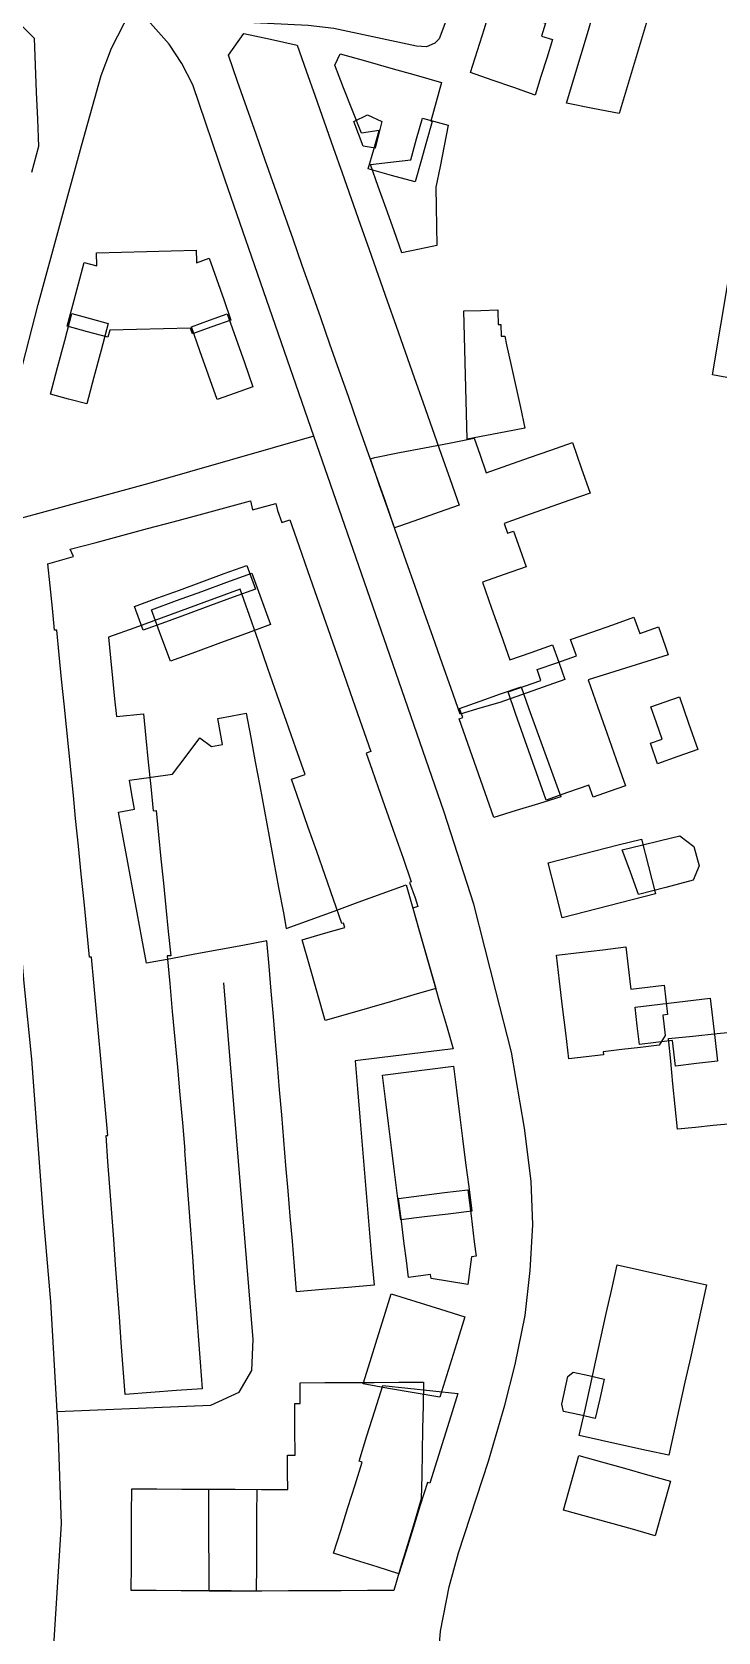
# Model space of a CAD drawing. Header units: metres. Extents: x 2534007 to 2539113, y 1151834 to 1154458.
# Drawn here: x 2538502.9 to 2538624, y 1152688.6 to 1152970.9 of the extents above; entities that cross this region are included whole.
import ezdxf

# ---------------------------------------------------------------- set-up
doc = ezdxf.new("R2010")
doc.units = ezdxf.units.M
doc.layers.add('Buildings', color=7, linetype='Continuous')
doc.layers.add('Roads', color=7, linetype='Continuous')

msp = doc.modelspace()

# ---------------------------------------------------------------- linework, layer by layer
at = {"layer": 'Buildings'}
for points in [[(2538612.776, 1152977.095), (2538611.542, 1152972.987), (2538610.307, 1152968.879), (2538609.073, 1152964.771), (2538607.838, 1152960.663), (2538606.604, 1152956.555), (2538601.939, 1152957.453), (2538597.274, 1152958.35), (2538598.564, 1152962.643), (2538599.854, 1152966.936), (2538601.143, 1152971.23), (2538602.433, 1152975.523), (2538603.723, 1152979.816), (2538608.25, 1152978.456), (2538612.776, 1152977.095)], [(2538594.806, 1152969.608), (2538593.789, 1152966.334), (2538592.772, 1152963.059), (2538591.755, 1152959.785), (2538587.954, 1152961.108), (2538584.154, 1152962.432), (2538580.353, 1152963.755), (2538581.566, 1152967.661), (2538582.78, 1152971.567), (2538583.993, 1152975.473), (2538587.181, 1152974.482), (2538590.368, 1152973.492), (2538593.556, 1152972.501), (2538592.846, 1152970.216), (2538594.806, 1152969.608)], [(2538567.798, 1152883.716), (2538566.913, 1152883.408), (2538565.282, 1152888.042), (2538563.651, 1152892.675), (2538562.02, 1152897.309), (2538560.389, 1152901.942), (2538558.758, 1152906.576), (2538557.127, 1152911.209), (2538555.496, 1152915.843), (2538553.865, 1152920.476), (2538552.235, 1152925.11), (2538550.604, 1152929.743), (2538548.973, 1152934.377), (2538547.342, 1152939.01), (2538545.711, 1152943.644), (2538544.08, 1152948.277), (2538542.449, 1152952.911), (2538540.818, 1152957.544), (2538539.187, 1152962.178), (2538537.556, 1152966.811), (2538540.303, 1152970.67), (2538545.009, 1152969.635), (2538549.716, 1152968.599), (2538551.304, 1152964.089), (2538552.891, 1152959.579), (2538554.479, 1152955.068), (2538556.066, 1152950.558), (2538557.654, 1152946.048), (2538559.242, 1152941.538), (2538560.829, 1152937.027), (2538562.417, 1152932.517), (2538564.005, 1152928.007), (2538565.592, 1152923.497), (2538567.18, 1152918.987), (2538568.767, 1152914.476), (2538570.355, 1152909.966), (2538571.943, 1152905.456), (2538573.53, 1152900.946), (2538575.118, 1152896.435), (2538576.705, 1152891.925), (2538578.293, 1152887.415), (2538574.795, 1152886.182), (2538571.296, 1152884.949), (2538567.798, 1152883.716)], [(2538573.533, 1152955.13), (2538572.53, 1152951.573), (2538571.526, 1152948.015), (2538570.523, 1152944.458), (2538566.399, 1152945.622), (2538562.276, 1152946.785), (2538563.23, 1152950.165), (2538564.184, 1152953.544), (2538561.094, 1152953.084), (2538559.507, 1152957.071), (2538557.92, 1152961.058), (2538556.333, 1152965.045), (2538557.286, 1152967.096), (2538561.769, 1152965.831), (2538566.252, 1152964.566), (2538570.736, 1152963.3), (2538575.219, 1152962.035), (2538574.255, 1152958.617), (2538573.29, 1152955.199), (2538573.533, 1152955.13)], [(2538564.679, 1152955.105), (2538563.479, 1152950.401), (2538561.355, 1152950.779), (2538559.719, 1152955.134), (2538562.145, 1152956.325), (2538564.679, 1152955.105)], [(2538574.39, 1152933.26), (2538571.295, 1152932.606), (2538568.2, 1152931.951), (2538566.813, 1152935.852), (2538565.427, 1152939.753), (2538564.04, 1152943.654), (2538562.653, 1152947.555), (2538566.208, 1152947.96), (2538569.764, 1152948.365), (2538570.806, 1152952.055), (2538571.848, 1152955.745), (2538576.393, 1152954.461), (2538575.666, 1152950.813), (2538574.94, 1152947.166), (2538574.213, 1152943.518), (2538574.272, 1152940.099), (2538574.331, 1152936.679), (2538574.39, 1152933.26)], [(2538531.92, 1152930.476), (2538531.919, 1152930.216), (2538534.149, 1152931.004), (2538535.437, 1152927.358), (2538536.725, 1152923.711), (2538538.013, 1152920.065), (2538534.609, 1152918.864), (2538531.205, 1152917.663), (2538530.849, 1152918.669), (2538526.098, 1152918.553), (2538521.346, 1152918.436), (2538516.595, 1152918.32), (2538516.259, 1152917.063), (2538512.663, 1152918.023), (2538509.066, 1152918.983), (2538510.069, 1152922.738), (2538511.071, 1152926.494), (2538512.074, 1152930.249), (2538514.329, 1152929.648), (2538514.273, 1152931.975), (2538518.671, 1152932.083), (2538523.069, 1152932.19), (2538527.467, 1152932.298), (2538531.865, 1152932.405), (2538531.92, 1152930.476)], [(2538585.18, 1152921.668), (2538585.239, 1152919.275), (2538585.68, 1152919.286), (2538585.73, 1152917.228), (2538586.408, 1152917.244), (2538586.671, 1152915.729), (2538587.491, 1152912.045), (2538588.31, 1152908.361), (2538589.13, 1152904.677), (2538589.949, 1152900.993), (2538586.539, 1152900.359), (2538583.13, 1152899.725), (2538579.72, 1152899.091), (2538579.611, 1152903.617), (2538579.501, 1152908.144), (2538579.392, 1152912.67), (2538579.282, 1152917.197), (2538579.173, 1152921.723), (2538582.174, 1152921.796), (2538585.175, 1152921.869), (2538585.18, 1152921.668)], [(2538516.331, 1152919.508), (2538515.066, 1152914.767), (2538513.8, 1152910.025), (2538512.535, 1152905.284), (2538509.33, 1152906.139), (2538506.125, 1152906.994), (2538507.39, 1152911.735), (2538508.655, 1152916.477), (2538509.92, 1152921.218), (2538513.126, 1152920.363), (2538516.331, 1152919.508)], [(2538541.896, 1152908.32), (2538538.728, 1152907.201), (2538535.56, 1152906.081), (2538534.048, 1152910.361), (2538532.537, 1152914.641), (2538531.025, 1152918.921), (2538534.193, 1152920.04), (2538537.361, 1152921.159), (2538538.873, 1152916.879), (2538540.384, 1152912.6), (2538541.896, 1152908.32)], [(2538583.061, 1152893.301), (2538583.114, 1152893.134), (2538586.917, 1152894.473), (2538590.72, 1152895.811), (2538594.523, 1152897.15), (2538598.326, 1152898.489), (2538599.897, 1152894.027), (2538601.468, 1152889.565), (2538597.665, 1152888.226), (2538593.862, 1152886.888), (2538590.058, 1152885.549), (2538586.255, 1152884.21), (2538586.871, 1152882.46), (2538587.949, 1152882.839), (2538589.054, 1152879.7), (2538590.159, 1152876.56), (2538586.295, 1152875.2), (2538582.43, 1152873.84), (2538584.043, 1152869.258), (2538585.655, 1152864.677), (2538587.268, 1152860.095), (2538591.052, 1152861.428), (2538594.836, 1152862.76), (2538595.915, 1152859.696), (2538596.993, 1152856.631), (2538593.167, 1152855.284), (2538589.342, 1152853.938), (2538585.516, 1152852.591), (2538581.998, 1152851.568), (2538578.481, 1152850.544), (2538576.896, 1152855.047), (2538575.311, 1152859.55), (2538573.726, 1152864.053), (2538572.141, 1152868.556), (2538570.556, 1152873.059), (2538568.971, 1152877.561), (2538567.386, 1152882.064), (2538565.801, 1152886.567), (2538564.216, 1152891.07), (2538562.631, 1152895.573), (2538563.42, 1152895.85), (2538567.808, 1152896.692), (2538572.197, 1152897.533), (2538576.585, 1152898.375), (2538580.973, 1152899.216), (2538582.017, 1152896.259), (2538583.061, 1152893.301)], [(2538541.468, 1152888.161), (2538541.817, 1152886.615), (2538545.923, 1152887.715), (2538546.256, 1152886.471), (2538547.005, 1152884.333), (2538548.394, 1152884.82), (2538549.985, 1152880.279), (2538551.576, 1152875.737), (2538553.166, 1152871.196), (2538554.757, 1152866.655), (2538556.348, 1152862.113), (2538557.939, 1152857.572), (2538559.529, 1152853.031), (2538561.12, 1152848.489), (2538562.711, 1152843.948), (2538561.901, 1152843.67), (2538562.965, 1152840.635), (2538564.028, 1152837.6), (2538565.488, 1152833.433), (2538566.948, 1152829.266), (2538568.408, 1152825.098), (2538569.868, 1152820.931), (2538569.569, 1152820.828), (2538570.523, 1152818.106), (2538571.045, 1152816.615), (2538570.121, 1152816.291), (2538571.479, 1152811.559), (2538572.837, 1152806.826), (2538574.195, 1152802.094), (2538570.292, 1152800.974), (2538566.389, 1152799.854), (2538562.485, 1152798.734), (2538558.582, 1152797.614), (2538554.679, 1152796.494), (2538553.317, 1152801.24), (2538551.956, 1152805.987), (2538550.594, 1152810.733), (2538554.364, 1152811.815), (2538558.133, 1152812.896), (2538557.862, 1152813.671), (2538557.624, 1152813.588), (2538556.138, 1152817.831), (2538554.651, 1152822.075), (2538553.165, 1152826.318), (2538551.678, 1152830.561), (2538550.192, 1152834.805), (2538548.705, 1152839.048), (2538551.103, 1152839.888), (2538549.465, 1152844.563), (2538547.827, 1152849.238), (2538546.189, 1152853.913), (2538544.552, 1152858.589), (2538542.914, 1152863.264), (2538541.276, 1152867.939), (2538539.638, 1152872.614), (2538534.986, 1152870.911), (2538530.333, 1152869.207), (2538525.681, 1152867.504), (2538521.028, 1152865.8), (2538516.376, 1152864.097), (2538516.74, 1152860.483), (2538517.105, 1152856.868), (2538517.469, 1152853.254), (2538517.785, 1152850.118), (2538522.538, 1152850.596), (2538522.969, 1152846.319), (2538523.401, 1152842.041), (2538523.832, 1152837.764), (2538524.263, 1152833.486), (2538524.789, 1152833.539), (2538525.22, 1152829.265), (2538525.651, 1152824.991), (2538526.082, 1152820.718), (2538526.512, 1152816.444), (2538526.943, 1152812.17), (2538527.374, 1152807.896), (2538526.757, 1152807.885), (2538527.204, 1152802.976), (2538527.651, 1152798.068), (2538528.098, 1152793.159), (2538528.545, 1152788.25), (2538528.992, 1152783.341), (2538529.439, 1152778.433), (2538529.886, 1152773.524), (2538529.823, 1152773.518), (2538530.167, 1152768.848), (2538530.51, 1152764.178), (2538530.854, 1152759.508), (2538531.198, 1152754.838), (2538531.541, 1152750.169), (2538531.885, 1152745.499), (2538532.229, 1152740.829), (2538532.572, 1152736.159), (2538532.916, 1152731.489), (2538528.381, 1152731.155), (2538523.845, 1152730.822), (2538519.31, 1152730.488), (2538518.974, 1152735.057), (2538518.638, 1152739.626), (2538518.301, 1152744.195), (2538517.965, 1152748.764), (2538517.629, 1152753.334), (2538517.293, 1152757.903), (2538516.957, 1152762.472), (2538516.62, 1152767.041), (2538516.284, 1152771.61), (2538515.948, 1152776.179), (2538516.271, 1152776.203), (2538515.862, 1152780.696), (2538515.452, 1152785.188), (2538515.043, 1152789.681), (2538514.633, 1152794.173), (2538514.224, 1152798.666), (2538513.814, 1152803.158), (2538513.405, 1152807.651), (2538513.043, 1152807.645), (2538512.55, 1152812.537), (2538512.057, 1152817.429), (2538511.563, 1152822.322), (2538511.07, 1152827.214), (2538510.577, 1152832.106), (2538510.169, 1152836.156), (2538509.761, 1152840.205), (2538509.352, 1152844.255), (2538508.944, 1152848.304), (2538508.536, 1152852.354), (2538508.1, 1152856.687), (2538507.663, 1152861.019), (2538507.227, 1152865.352), (2538506.87, 1152865.365), (2538506.477, 1152869.268), (2538506.083, 1152873.17), (2538505.69, 1152877.073), (2538510.177, 1152878.351), (2538509.628, 1152879.635), (2538514.177, 1152880.853), (2538518.725, 1152882.071), (2538523.274, 1152883.289), (2538527.822, 1152884.507), (2538532.371, 1152885.725), (2538536.919, 1152886.943), (2538541.468, 1152888.161)], [(2538542.339, 1152872.608), (2538538.372, 1152871.156), (2538534.405, 1152869.703), (2538530.439, 1152868.251), (2538526.472, 1152866.798), (2538522.505, 1152865.346), (2538520.971, 1152869.536), (2538524.938, 1152870.989), (2538528.904, 1152872.441), (2538532.871, 1152873.894), (2538536.837, 1152875.346), (2538540.804, 1152876.799), (2538542.339, 1152872.608)], [(2538545.016, 1152866.358), (2538540.59, 1152864.737), (2538536.163, 1152863.116), (2538531.737, 1152861.496), (2538527.31, 1152859.875), (2538525.648, 1152864.415), (2538523.985, 1152868.954), (2538528.412, 1152870.575), (2538532.839, 1152872.196), (2538537.266, 1152873.817), (2538541.693, 1152875.438), (2538543.355, 1152870.898), (2538545.016, 1152866.358)], [(2538609.2, 1152867.631), (2538610.208, 1152864.77), (2538613.516, 1152865.935), (2538614.691, 1152862.596), (2538615.258, 1152860.988), (2538610.544, 1152859.514), (2538605.83, 1152858.039), (2538601.116, 1152856.565), (2538602.76, 1152851.895), (2538604.403, 1152847.225), (2538606.047, 1152842.555), (2538607.69, 1152837.885), (2538604.847, 1152836.885), (2538602.004, 1152835.884), (2538601.248, 1152838.031), (2538597.458, 1152836.697), (2538593.669, 1152835.364), (2538592.325, 1152839.181), (2538590.982, 1152842.998), (2538589.638, 1152846.816), (2538588.295, 1152850.633), (2538586.951, 1152854.45), (2538589.858, 1152855.473), (2538592.764, 1152856.496), (2538592.095, 1152858.395), (2538595.557, 1152859.614), (2538599.019, 1152860.833), (2538598.011, 1152863.694), (2538601.741, 1152865.006), (2538605.47, 1152866.319), (2538609.2, 1152867.631)], [(2538596.263, 1152835.949), (2538592.33, 1152834.728), (2538588.396, 1152833.507), (2538584.463, 1152832.286), (2538582.931, 1152836.638), (2538581.399, 1152840.991), (2538579.867, 1152845.343), (2538578.335, 1152849.695), (2538578.949, 1152849.97), (2538578.391, 1152851.55), (2538582.011, 1152852.824), (2538585.631, 1152854.097), (2538589.251, 1152855.371), (2538590.653, 1152851.487), (2538592.056, 1152847.602), (2538593.458, 1152843.718), (2538594.861, 1152839.833), (2538596.263, 1152835.949)], [(2538620.49, 1152844.295), (2538616.931, 1152843.042), (2538613.371, 1152841.789), (2538612.099, 1152845.403), (2538614.178, 1152846.133), (2538613.177, 1152848.98), (2538612.175, 1152851.826), (2538614.695, 1152852.713), (2538617.215, 1152853.6), (2538618.853, 1152848.948), (2538620.49, 1152844.295)], [(2538540.718, 1152850.691), (2538541.516, 1152846.401), (2538542.313, 1152842.11), (2538543.1, 1152837.88), (2538543.933, 1152833.401), (2538544.766, 1152828.922), (2538545.599, 1152824.443), (2538546.432, 1152819.964), (2538547.265, 1152815.485), (2538547.781, 1152812.713), (2538552.012, 1152814.254), (2538556.244, 1152815.795), (2538560.475, 1152817.336), (2538564.707, 1152818.877), (2538568.938, 1152820.418), (2538570.125, 1152816.28), (2538571.313, 1152812.141), (2538572.5, 1152808.003), (2538573.687, 1152803.865), (2538574.874, 1152799.727), (2538576.062, 1152795.588), (2538577.249, 1152791.45), (2538572.921, 1152790.922), (2538568.593, 1152790.395), (2538564.264, 1152789.867), (2538559.936, 1152789.339), (2538560.355, 1152784.39), (2538560.773, 1152779.44), (2538561.192, 1152774.491), (2538561.611, 1152769.542), (2538562.029, 1152764.592), (2538562.448, 1152759.643), (2538562.866, 1152754.693), (2538563.285, 1152749.744), (2538558.727, 1152749.359), (2538554.168, 1152748.973), (2538549.61, 1152748.588), (2538549.233, 1152753.047), (2538548.856, 1152757.506), (2538548.478, 1152761.966), (2538548.101, 1152766.425), (2538547.724, 1152770.884), (2538547.347, 1152775.343), (2538546.969, 1152779.803), (2538546.592, 1152784.262), (2538546.215, 1152788.721), (2538545.873, 1152792.768), (2538545.498, 1152797.207), (2538545.123, 1152801.646), (2538544.747, 1152806.085), (2538544.372, 1152810.524), (2538540.121, 1152809.733), (2538535.869, 1152808.942), (2538531.618, 1152808.152), (2538527.366, 1152807.361), (2538523.115, 1152806.57), (2538522.288, 1152811.015), (2538521.461, 1152815.46), (2538520.634, 1152819.905), (2538519.808, 1152824.35), (2538518.981, 1152828.795), (2538518.154, 1152833.24), (2538520.963, 1152833.763), (2538520.524, 1152836.328), (2538520.086, 1152838.893), (2538523.891, 1152839.415), (2538527.696, 1152839.936), (2538530.108, 1152843.138), (2538532.52, 1152846.34), (2538534.571, 1152844.836), (2538536.545, 1152845.204), (2538535.698, 1152849.758), (2538538.208, 1152850.225), (2538540.718, 1152850.691)], [(2538613.02, 1152818.826), (2538608.895, 1152817.772), (2538604.769, 1152816.718), (2538600.644, 1152815.664), (2538596.518, 1152814.61), (2538595.282, 1152819.447), (2538594.046, 1152824.283), (2538598.172, 1152825.337), (2538602.298, 1152826.391), (2538606.423, 1152827.445), (2538610.549, 1152828.499), (2538611.785, 1152823.663), (2538613.02, 1152818.826)], [(2538619.635, 1152821.211), (2538614.813, 1152819.965), (2538609.99, 1152818.72), (2538608.56, 1152822.63), (2538607.11, 1152826.596), (2538610.501, 1152827.421), (2538613.893, 1152828.246), (2538617.284, 1152829.071), (2538619.746, 1152827.154), (2538620.728, 1152823.78), (2538619.635, 1152821.211)], [(2538608.578, 1152802.428), (2538608.623, 1152802.029), (2538611.564, 1152802.376), (2538614.505, 1152802.723), (2538614.811, 1152800.123), (2538615.118, 1152797.523), (2538614.283, 1152797.424), (2538614.705, 1152793.84), (2538613.671, 1152792.114), (2538610.358, 1152791.723), (2538607.044, 1152791.332), (2538603.731, 1152790.941), (2538603.794, 1152790.424), (2538600.739, 1152790.068), (2538597.683, 1152789.711), (2538597.144, 1152794.284), (2538596.604, 1152798.858), (2538596.064, 1152803.431), (2538595.525, 1152808.004), (2538599.6, 1152808.484), (2538603.674, 1152808.964), (2538607.749, 1152809.444), (2538608.164, 1152805.936), (2538608.578, 1152802.428)], [(2538623.478, 1152793.499), (2538623.971, 1152789.31), (2538620.255, 1152788.872), (2538616.539, 1152788.434), (2538616.009, 1152792.928), (2538613.089, 1152792.583), (2538610.168, 1152792.239), (2538609.779, 1152795.54), (2538609.39, 1152798.84), (2538613.815, 1152799.362), (2538618.239, 1152799.883), (2538622.664, 1152800.405), (2538623.071, 1152796.952), (2538623.478, 1152793.499)], [(2538623.206, 1152777.924), (2538620.041, 1152777.61), (2538616.875, 1152777.295), (2538616.477, 1152781.296), (2538616.08, 1152785.297), (2538615.682, 1152789.298), (2538615.284, 1152793.299), (2538619.58, 1152793.726), (2538623.875, 1152794.152), (2538628.171, 1152794.579), (2538628.569, 1152790.578), (2538628.967, 1152786.578), (2538629.365, 1152782.577), (2538629.763, 1152778.576), (2538626.485, 1152778.25), (2538623.206, 1152777.924)], [(2538580.539, 1152762.851), (2538576.356, 1152762.323), (2538572.173, 1152761.796), (2538567.99, 1152761.268), (2538567.452, 1152765.53), (2538566.914, 1152769.792), (2538566.376, 1152774.054), (2538565.837, 1152778.316), (2538565.299, 1152782.578), (2538564.761, 1152786.84), (2538568.944, 1152787.368), (2538573.127, 1152787.896), (2538577.31, 1152788.424), (2538577.848, 1152784.162), (2538578.386, 1152779.9), (2538578.925, 1152775.638), (2538579.463, 1152771.375), (2538580.001, 1152767.113), (2538580.539, 1152762.851)], [(2538580.496, 1152754.789), (2538579.824, 1152749.9), (2538576.591, 1152750.435), (2538573.358, 1152750.969), (2538573.275, 1152751.619), (2538569.364, 1152751.125), (2538568.99, 1152754.09), (2538568.615, 1152757.055), (2538568.11, 1152761.06), (2538567.604, 1152765.064), (2538571.681, 1152765.579), (2538575.759, 1152766.094), (2538579.836, 1152766.609), (2538580.416, 1152762.021), (2538580.995, 1152757.433), (2538581.315, 1152754.893), (2538580.496, 1152754.789)], [(2538622.025, 1152749.839), (2538621.069, 1152745.539), (2538620.114, 1152741.238), (2538619.158, 1152736.938), (2538618.202, 1152732.637), (2538617.246, 1152728.337), (2538616.291, 1152724.036), (2538615.335, 1152719.736), (2538611.385, 1152720.614), (2538607.435, 1152721.493), (2538603.485, 1152722.371), (2538599.535, 1152723.249), (2538600.491, 1152727.549), (2538601.447, 1152731.849), (2538602.403, 1152736.149), (2538603.358, 1152740.45), (2538604.314, 1152744.75), (2538605.27, 1152749.05), (2538606.226, 1152753.35), (2538610.176, 1152752.472), (2538614.126, 1152751.595), (2538618.075, 1152750.717), (2538622.025, 1152749.839)], [(2538579.344, 1152744.159), (2538577.861, 1152739.431), (2538576.379, 1152734.703), (2538574.896, 1152729.975), (2538570.379, 1152730.758), (2538565.861, 1152731.54), (2538561.344, 1152732.323), (2538562.591, 1152736.302), (2538563.839, 1152740.281), (2538565.086, 1152744.26), (2538566.333, 1152748.239), (2538570.67, 1152746.879), (2538575.007, 1152745.519), (2538579.344, 1152744.159)], [(2538572.018, 1152732.669), (2538571.941, 1152728.546), (2538571.863, 1152724.424), (2538571.786, 1152720.301), (2538571.708, 1152716.179), (2538571.631, 1152712.056), (2538570.417, 1152708.011), (2538569.203, 1152703.965), (2538567.988, 1152699.92), (2538566.774, 1152695.874), (2538562.117, 1152695.854), (2538557.46, 1152695.834), (2538552.803, 1152695.814), (2538548.147, 1152695.793), (2538543.49, 1152695.773), (2538538.833, 1152695.753), (2538534.176, 1152695.733), (2538534.151, 1152700.241), (2538534.125, 1152704.748), (2538534.1, 1152709.256), (2538534.074, 1152713.763), (2538538.731, 1152713.74), (2538543.388, 1152713.716), (2538548.045, 1152713.693), (2538548.028, 1152716.717), (2538548.01, 1152719.74), (2538549.341, 1152719.748), (2538549.315, 1152724.322), (2538549.289, 1152728.895), (2538550.256, 1152728.901), (2538550.235, 1152732.533), (2538554.592, 1152732.56), (2538558.948, 1152732.587), (2538563.305, 1152732.615), (2538567.661, 1152732.642), (2538572.018, 1152732.669)], [(2538596.463, 1152728.783), (2538597.538, 1152733.621), (2538598.474, 1152734.403), (2538601.199, 1152733.797), (2538603.923, 1152733.191), (2538603.149, 1152729.71), (2538602.374, 1152726.229), (2538599.55, 1152726.857), (2538596.725, 1152727.484), (2538596.463, 1152728.783)], [(2538578.103, 1152730.625), (2538576.864, 1152726.671), (2538575.624, 1152722.717), (2538574.385, 1152718.762), (2538573.145, 1152714.808), (2538572.721, 1152714.941), (2538571.46, 1152710.917), (2538570.198, 1152706.894), (2538568.937, 1152702.87), (2538567.675, 1152698.846), (2538563.832, 1152700.051), (2538559.988, 1152701.255), (2538556.145, 1152702.46), (2538557.406, 1152706.484), (2538558.668, 1152710.508), (2538559.929, 1152714.531), (2538561.19, 1152718.555), (2538560.639, 1152718.729), (2538562.031, 1152723.169), (2538563.423, 1152727.609), (2538564.815, 1152732.049), (2538569.244, 1152731.574), (2538573.674, 1152731.1), (2538578.103, 1152730.625)], [(2538615.655, 1152715.18), (2538614.314, 1152710.366), (2538612.973, 1152705.551), (2538608.917, 1152706.681), (2538604.862, 1152707.81), (2538600.806, 1152708.939), (2538596.75, 1152710.069), (2538598.091, 1152714.884), (2538599.431, 1152719.699), (2538603.487, 1152718.569), (2538607.543, 1152717.44), (2538611.599, 1152716.31), (2538615.655, 1152715.18)], [(2538542.566, 1152713.72), (2538542.544, 1152709.235), (2538542.521, 1152704.75), (2538542.499, 1152700.265), (2538542.476, 1152695.78), (2538538.059, 1152695.802), (2538533.642, 1152695.824), (2538529.225, 1152695.847), (2538524.808, 1152695.869), (2538520.391, 1152695.891), (2538520.414, 1152700.376), (2538520.436, 1152704.861), (2538520.458, 1152709.346), (2538520.481, 1152713.831), (2538524.898, 1152713.809), (2538529.315, 1152713.787), (2538533.732, 1152713.764), (2538538.149, 1152713.742), (2538542.566, 1152713.72)]]:
    msp.add_lwpolyline(points, close=True, dxfattribs=at)
msp.add_lwpolyline([(2538500.46, 1152972.615), (2538503.23, 1152969.849), (2538503.426, 1152965.071), (2538503.622, 1152960.294), (2538503.818, 1152955.516), (2538504.014, 1152950.738), (2538502.762, 1152946.126)], dxfattribs=at)
at = {"layer": 'Roads'}
for points in [[(2538585.978, 1152999.313), (2538584.381, 1152995.49), (2538581.316, 1152987.713), (2538575.964, 1152972.844), (2538574.774, 1152969.733), (2538574.043, 1152968.955), (2538572.533, 1152968.315), (2538570.794, 1152968.406), (2538556.154, 1152971.563), (2538551.625, 1152972.066), (2538538.449, 1152972.706), (2538534.781, 1152973.08), (2538528.936, 1152973.836), (2538520.778, 1152975.14)], [(2538626.574, 1152909.778), (2538623.074, 1152910.414), (2538627.52, 1152937.066), (2538629.9, 1152943.562), (2538631.416, 1152946.342), (2538635.649, 1152950.026), (2538640.897, 1152952.925), (2538645.965, 1152955.26), (2538652.769, 1152959.174), (2538657.979, 1152963.198), (2538659.534, 1152964.702), (2538660.329, 1152966.017), (2538659.705, 1152970.219), (2538669.808, 1152973.013), (2538669.332, 1152975.826), (2538672.288, 1152976.812), (2538688.388, 1152982.965)], [(2538495.796, 1152883.704), (2538496.198, 1152890.054), (2538497.494, 1152897.648), (2538503.976, 1152922.835), (2538511.611, 1152950.831), (2538515.086, 1152963.27), (2538516.934, 1152968.07), (2538519.126, 1152972.449), (2538520.778, 1152975.14)], [(2538552.629, 1152899.579), (2538536.978, 1152944.799), (2538531.28, 1152961.618), (2538529.359, 1152965.393), (2538527.093, 1152968.756), (2538523.798, 1152972.463), (2538520.778, 1152975.14)], [(2538552.629, 1152899.579), (2538523.525, 1152891.218), (2538495.796, 1152883.704)], [(2538574.624, 1152683.711), (2538575.053, 1152688.684), (2538576.563, 1152696.515), (2538578.209, 1152702.54), (2538583.521, 1152718.708), (2538586.374, 1152728.593), (2538588.205, 1152735.773), (2538589.988, 1152744.427), (2538590.835, 1152752.365), (2538591.364, 1152760.408), (2538591.047, 1152768.134), (2538589.882, 1152777.447), (2538587.554, 1152790.888), (2538584.802, 1152801.683), (2538580.887, 1152817.029), (2538575.701, 1152833.221), (2538566.07, 1152860.95), (2538552.629, 1152899.579)], [(2538507.324, 1152727.445), (2538506.199, 1152746.888), (2538504.903, 1152761.889), (2538502.865, 1152789.67), (2538501.494, 1152803.079), (2538498.336, 1152839.995)], [(2538507.324, 1152727.445), (2538534.461, 1152728.615), (2538539.445, 1152730.88), (2538541.71, 1152734.731), (2538541.938, 1152740.168), (2538536.728, 1152803.14)], [(2538489.108, 1152588.445), (2538490.136, 1152591.611), (2538490.641, 1152593.164), (2538495.271, 1152610.389), (2538499.531, 1152629.835), (2538504.161, 1152654.468), (2538505.643, 1152667.063), (2538506.569, 1152683.36), (2538508.051, 1152707.623), (2538507.495, 1152724.478), (2538507.324, 1152727.445)]]:
    msp.add_lwpolyline(points, dxfattribs=at)

doc.saveas('drawing.dxf')
